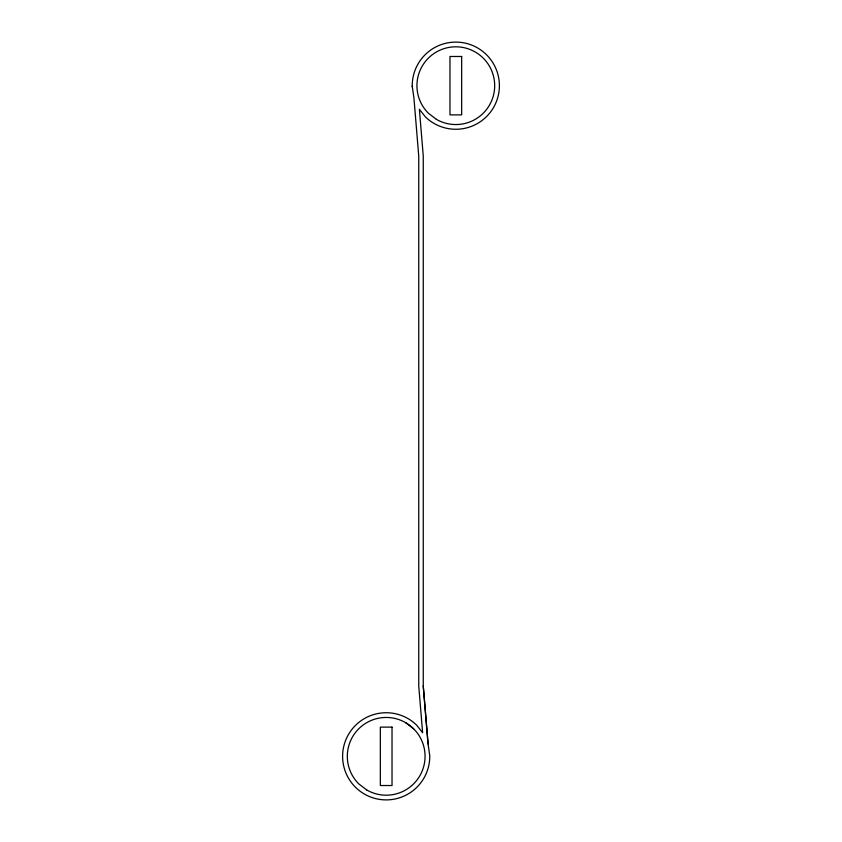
<?xml version="1.0" encoding="UTF-8"?>
<svg xmlns="http://www.w3.org/2000/svg" width="842" height="842" viewBox="0 0 842 842"><rect width="100%" height="100%" fill="white"/><g stroke="black" fill="none" stroke-linecap="round" stroke-linejoin="round"><path stroke-width="1.26" d="M412.17 86.715L412.233 86.21A43.584 43.584 0 0 1 466.573 43.447A43.584 43.584 0 0 1 493.822 107.008A43.584 43.584 0 0 1 425.368 116.87L419.379 109.249L423.252 155.949L423.252 686.051L428.073 744.023L429.767 755.79A43.584 43.584 0 0 1 375.427 798.553A43.584 43.584 0 0 1 348.178 734.992A43.584 43.584 0 0 1 416.632 725.13L422.621 732.75L418.748 686.051L418.748 156.138L413.927 97.977L412.233 86.21M405.623 722.657L413.675 728.835M423.252 685.862L428.073 744.023M461.658 56.477L449.975 56.477L449.975 114.88L461.658 114.88L461.658 56.477M392.025 727.12L380.342 727.12L380.342 785.523L392.025 785.523L392.025 727.12M436.377 119.343L428.325 113.165A38.869 38.869 0 0 1 442.513 49.152A38.869 38.869 0 0 1 494.538 89.073A38.869 38.869 0 0 1 436.377 119.343M366.754 789.985L358.703 783.807A38.869 38.869 0 0 1 372.89 719.794A38.869 38.869 0 0 1 424.915 759.705A38.869 38.869 0 0 1 366.754 789.985"/></g></svg>
